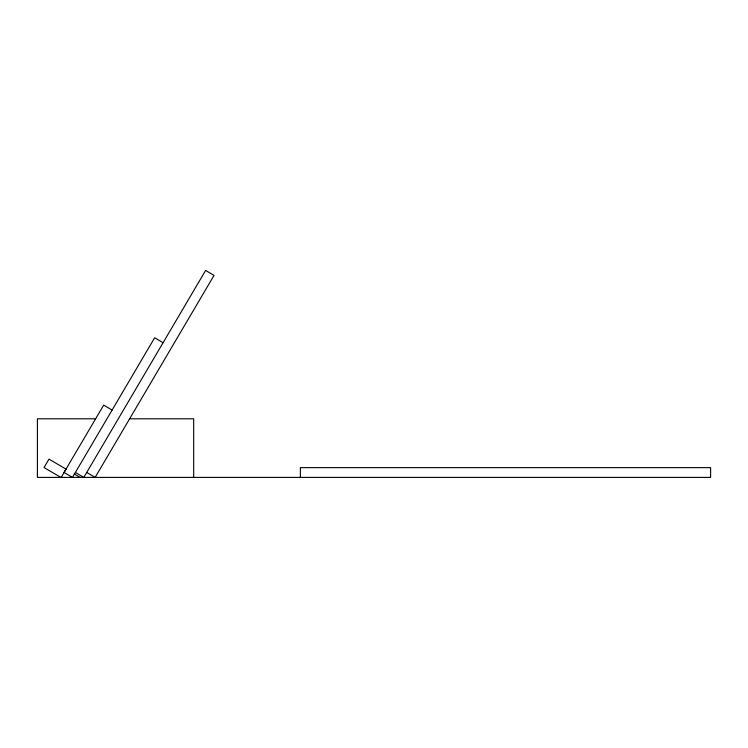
<?xml version="1.0" encoding="UTF-8"?>
<svg xmlns="http://www.w3.org/2000/svg" width="748" height="748" viewBox="0 0 748 748"><rect width="100%" height="100%" fill="white"/><g stroke="black" fill="none" stroke-linecap="round" stroke-linejoin="round"><path stroke-width="1.12" d="M66.058 469.155L61.102 477.57L44.039 467.528L48.994 459.113L66.273 469.286M95.632 418.796L37.4 418.796L37.4 477.402L710.6 477.402L710.6 467.631L300.378 467.631L300.378 477.402M129.628 418.796L193.676 418.796L193.676 477.402M163.073 342.724L154.658 337.769L72.472 477.402L64.047 472.446L103.692 405.107L112.107 410.063M86.721 472.446L95.136 477.402L214.04 275.386L205.625 270.43L83.804 477.402L75.389 472.446M74.145 473.923L80.055 477.402"/></g></svg>
